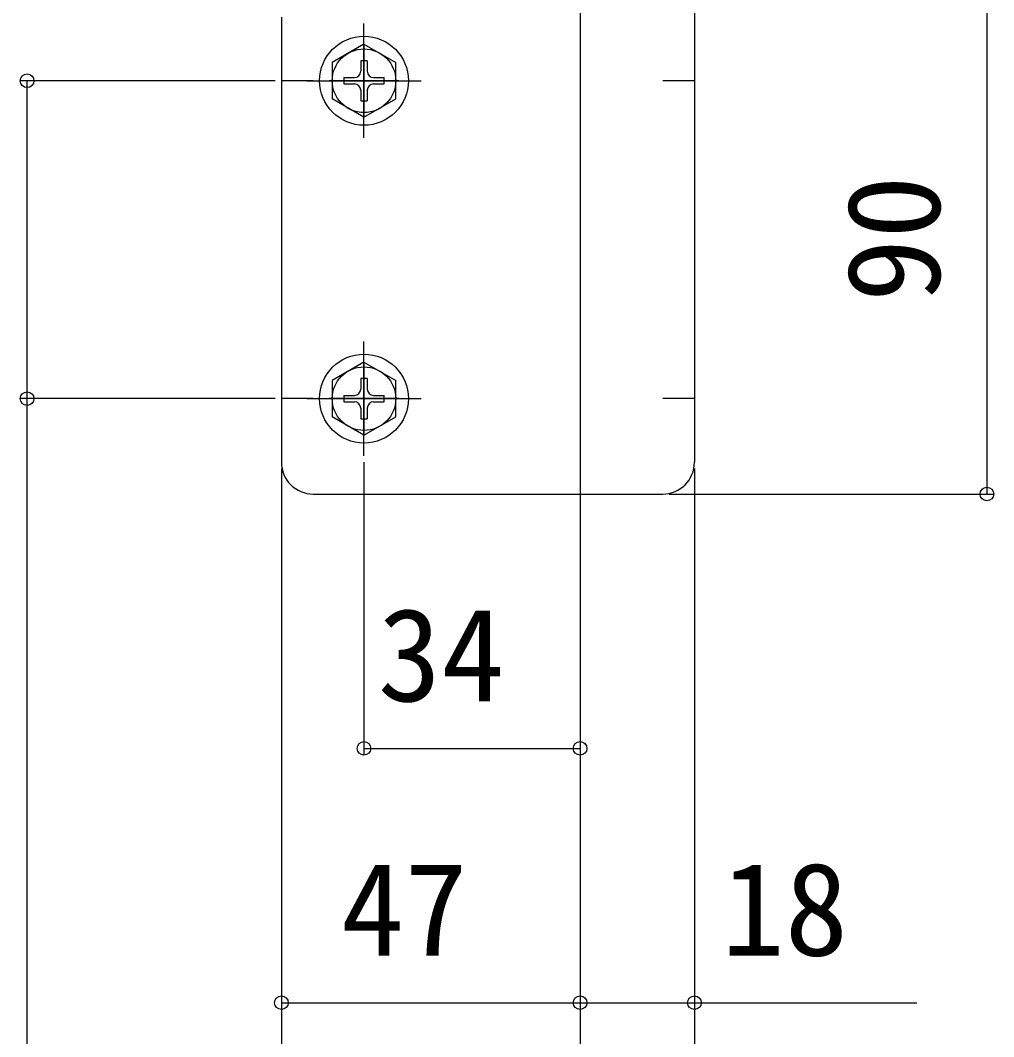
# Model space of a CAD drawing. Units: millimetres, scale not verified. Extents: x -875 to 875, y -1303 to 1295.
# Drawn here: x -746.1 to -592.9, y 721 to 880.8 of the extents above; entities that cross this region are included whole.
import ezdxf
from ezdxf.enums import TextEntityAlignment as Align

# ---------------------------------------------------------------- set-up
doc = ezdxf.new("R2010")
doc.units = ezdxf.units.MM
doc.header["$LTSCALE"] = 8
for name, color, linetype in [('0-4_YKK_12', 2, 'Continuous'), ('0-5_YKK_13', 4, 'Continuous'), ('0-6_YKK_D', 6, 'Continuous')]:
    doc.layers.add(name, color=color, linetype=linetype)
doc.styles.add('ＭＳ ゴシック', font='')
doc.styles.get('ＭＳ ゴシック').set_extended_font_data('MS Gothic')

msp = doc.modelspace()

# ---------------------------------------------------------------- linework, layer by layer
at = {"layer": '0-4_YKK_12'}
for p, q in [((-658.002, 951.303), (-658.002, -74.697)), ((-692.002, 862.303), (-692.002, 880.303)), ((-692.002, 876.803), (-692.002, 865.803)), ((-701.002, 871.303), (-683.002, 871.303)), ((-686.502, 871.303), (-697.502, 871.303)), ((-692.002, 812.303), (-692.002, 830.303)), ((-692.002, 826.803), (-692.002, 815.803)), ((-701.002, 821.303), (-683.002, 821.303)), ((-686.502, 821.303), (-697.502, 821.303))]:
    msp.add_line(p, q, dxfattribs=at)
at = {"layer": '0-5_YKK_13'}
for p, q in [((-640.002, 896.303), (-640.002, 811.303)), ((-705.002, 881.303), (-705.002, 811.303)), ((-692.002, 877.053), (-697.002, 874.166)), ((-692.002, 877.053), (-687.002, 874.166)), ((-692.502, 874.453), (-692.502, 872.803)), ((-691.502, 874.453), (-692.502, 874.453)), ((-691.502, 874.453), (-691.502, 872.803)), ((-697.002, 874.166), (-697.002, 868.44)), ((-687.002, 868.44), (-687.002, 874.166)), ((-700.002, 871.303), (-705.002, 871.303)), ((-695.152, 871.803), (-693.502, 871.803)), ((-695.152, 871.803), (-695.152, 870.803)), ((-690.502, 871.803), (-688.852, 871.803)), ((-688.852, 870.803), (-688.852, 871.803)), ((-640.002, 871.303), (-645.002, 871.303)), ((-695.152, 870.803), (-693.502, 870.803)), ((-692.502, 869.803), (-692.502, 868.153)), ((-691.502, 869.803), (-691.502, 868.153)), ((-690.502, 870.803), (-688.852, 870.803)), ((-692.002, 865.553), (-697.002, 868.44)), ((-692.502, 868.153), (-691.502, 868.153)), ((-692.002, 865.553), (-687.002, 868.44)), ((-692.002, 827.053), (-697.002, 824.166)), ((-692.002, 827.053), (-687.002, 824.166)), ((-697.002, 824.166), (-697.002, 818.44)), ((-692.502, 824.453), (-692.502, 822.803)), ((-691.502, 824.453), (-692.502, 824.453)), ((-691.502, 824.453), (-691.502, 822.803)), ((-687.002, 818.44), (-687.002, 824.166)), ((-695.152, 821.803), (-693.502, 821.803)), ((-695.152, 821.803), (-695.152, 820.803)), ((-690.502, 821.803), (-688.852, 821.803)), ((-688.852, 820.803), (-688.852, 821.803)), ((-700.002, 821.303), (-705.002, 821.303)), ((-695.152, 820.803), (-693.502, 820.803)), ((-690.502, 820.803), (-688.852, 820.803)), ((-640.002, 821.303), (-645.002, 821.303)), ((-692.002, 815.553), (-697.002, 818.44)), ((-692.502, 819.803), (-692.502, 818.153)), ((-692.002, 815.553), (-687.002, 818.44)), ((-691.502, 819.803), (-691.502, 818.153)), ((-692.502, 818.153), (-691.502, 818.153)), ((-700.002, 806.303), (-645.002, 806.303))]:
    msp.add_line(p, q, dxfattribs=at)
for centre, radius in [((-692.002, 871.303), 7), ((-692.002, 871.303), 5), ((-692.002, 821.303), 7), ((-692.002, 821.303), 5)]:
    msp.add_circle(centre, radius, dxfattribs=at)
for centre, radius, start, end in [((-693.502, 872.803), 1, 270, 0), ((-690.502, 872.803), 1, 180, 270), ((-693.502, 869.803), 1, 0, 90), ((-690.502, 869.803), 1, 90, 180), ((-693.502, 822.803), 1, 270, 0), ((-690.502, 822.803), 1, 180, 270), ((-693.502, 819.803), 1, 0, 90), ((-690.502, 819.803), 1, 90, 180), ((-700.002, 811.303), 5, 180, 270), ((-645.002, 811.303), 5, 270, 0)]:
    msp.add_arc(centre, radius, start, end, dxfattribs=at)
at = {"layer": '0-6_YKK_D'}
for p, q in [((-594.002, 896.303), (-594.002, 806.303)), ((-706.002, 871.303), (-746.002, 871.303)), ((-745.002, 821.303), (-745.002, 871.303)), ((-706.002, 821.303), (-746.002, 821.303)), ((-706.002, 821.303), (-746.002, 821.303)), ((-745.002, 353.303), (-745.002, 821.303)), ((-692.002, 811.303), (-692.002, 765.303)), ((-705.002, 810.303), (-705.002, 725.303)), ((-705.002, 810.303), (-705.002, 685.303)), ((-640.002, 810.303), (-640.002, 725.303)), ((-640.002, 810.303), (-640.002, 685.303)), ((-644.002, 806.303), (-593.002, 806.303)), ((-658.002, 805.303), (-658.002, 765.303)), ((-658.002, 804.303), (-658.002, 725.303)), ((-658.002, 803.303), (-658.002, 725.303)), ((-692.002, 766.303), (-658.002, 766.303)), ((-705.002, 726.303), (-658.002, 726.303))]:
    msp.add_line(p, q, dxfattribs=at)
msp.add_lwpolyline([(-658.002, 726.303), (-640.002, 726.303), (-605.043, 726.303)], dxfattribs=at)
for centre in [(-745.002, 871.303), (-745.002, 821.303), (-745.002, 821.303), (-594.002, 806.303), (-692.002, 766.303), (-658.002, 766.303), (-705.002, 726.303), (-658.002, 726.303), (-658.002, 726.303), (-640.002, 726.303)]:
    msp.add_circle(centre, 1.075, dxfattribs=at)

# ---------------------------------------------------------------- texts
at = {"layer": '0-6_YKK_D', "style": 'ＭＳ ゴシック'}
msp.add_text('90', height=14.66, rotation=90, dxfattribs=at).set_placement((-597.002, 836.473), align=Align.BOTTOM_LEFT)
for s, p in [('34', (-689.831, 769.303)), ('18', (-635.77, 729.303)), ('47', (-695.649, 729.303))]:
    msp.add_text(s, height=14.66, dxfattribs=at).set_placement(p, align=Align.BOTTOM_LEFT)

doc.saveas('drawing.dxf')
